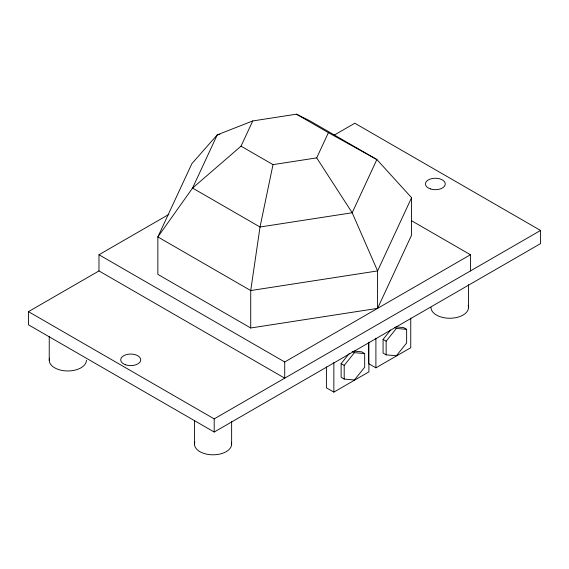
<?xml version="1.0" encoding="UTF-8"?>
<svg xmlns="http://www.w3.org/2000/svg" width="569" height="569" viewBox="0 0 569 569"><rect width="100%" height="100%" fill="white"/><g stroke="black" fill="none" stroke-linecap="round" stroke-linejoin="round"><path stroke-width="0.85" d="M296.428 114.191L328.405 132.655L316.698 157.876L273.013 164.633L260.026 227.01L250.723 290.553L250.723 327.986L377.588 308.362L411.579 235.118L411.579 197.685L376.877 159.548L309.415 120.6L296.428 114.191L252.743 120.948L217.258 134.86L191.845 163.694L157.855 236.932L157.855 274.365L250.723 327.986M411.579 197.685L377.588 270.929L250.723 290.553L157.855 236.932L192.564 188.062L241.036 146.169L252.743 120.948M353.932 351.116L361.614 351.806L364.679 353.577L364.679 367.233L354.437 379.971L344.195 379.061L341.13 377.29L341.13 363.634L349.217 353.569M344.195 379.061L344.195 365.405L354.437 352.659L364.679 353.577M395.882 326.898L403.57 327.58L406.636 329.351L406.636 343.015L396.394 355.753L386.145 354.843L383.079 353.072L383.079 339.409L390.626 330.02M386.145 354.843L386.145 341.18L396.394 328.441L406.636 329.351M98.978 254.741L284.72 361.976L284.72 378.165L98.978 270.929L98.978 254.741L168.822 214.421M334.238 135.102L354.807 123.224L540.55 230.459L540.55 243.61L214.193 432.035L28.45 324.799L28.45 311.648L98.978 270.929M284.72 361.976L470.456 254.741L470.456 270.929M28.45 311.648L214.193 418.884L540.55 230.459M326.4 366.87L326.4 387.816L333.854 392.112L368.897 371.884L368.897 342.211M368.456 342.595L368.456 363.534L375.903 367.837L410.747 347.723L410.747 318.05M219.89 134.448L217.258 134.86L192.564 188.062L260.026 227.01L352.183 212.756L376.877 159.548L328.405 132.655M411.359 220.623L470.456 254.741M241.036 146.169L273.013 164.633M394.858 327.552L396.394 328.441M383.079 339.409L386.145 341.18M352.14 351.329L354.437 352.659M341.13 363.634L344.195 365.405M316.698 157.876L352.183 212.756L377.588 270.929L377.588 308.362M468.529 284.728L468.529 307.416M375.903 338.164L375.903 367.837M333.854 362.446L333.854 392.112M231.633 421.394L231.633 444.083M214.193 418.884L214.193 432.035M194.463 420.519L194.463 444.083M49.24 336.677L49.24 360.234M86.41 360.234A18.585 10.733 0 0 1 66.004 370.917A18.585 10.733 0 0 1 49.603 358.143M231.476 442.682A18.585 10.733 0 0 1 212.436 454.802A18.585 10.733 0 0 1 194.826 441.985M468.166 305.297A18.77 10.839 0 0 1 451.601 318.199A18.77 10.839 0 0 1 430.989 307.416M430.384 188.922A9.915 5.726 0 0 0 445.257 183.965A9.915 5.726 0 0 0 430.384 179.007A9.915 5.726 0 0 0 430.384 188.922M125.721 364.843A10.014 5.782 0 0 0 140.735 359.836A10.014 5.782 0 0 0 125.721 354.828A10.014 5.782 0 0 0 125.721 364.843"/></g></svg>
